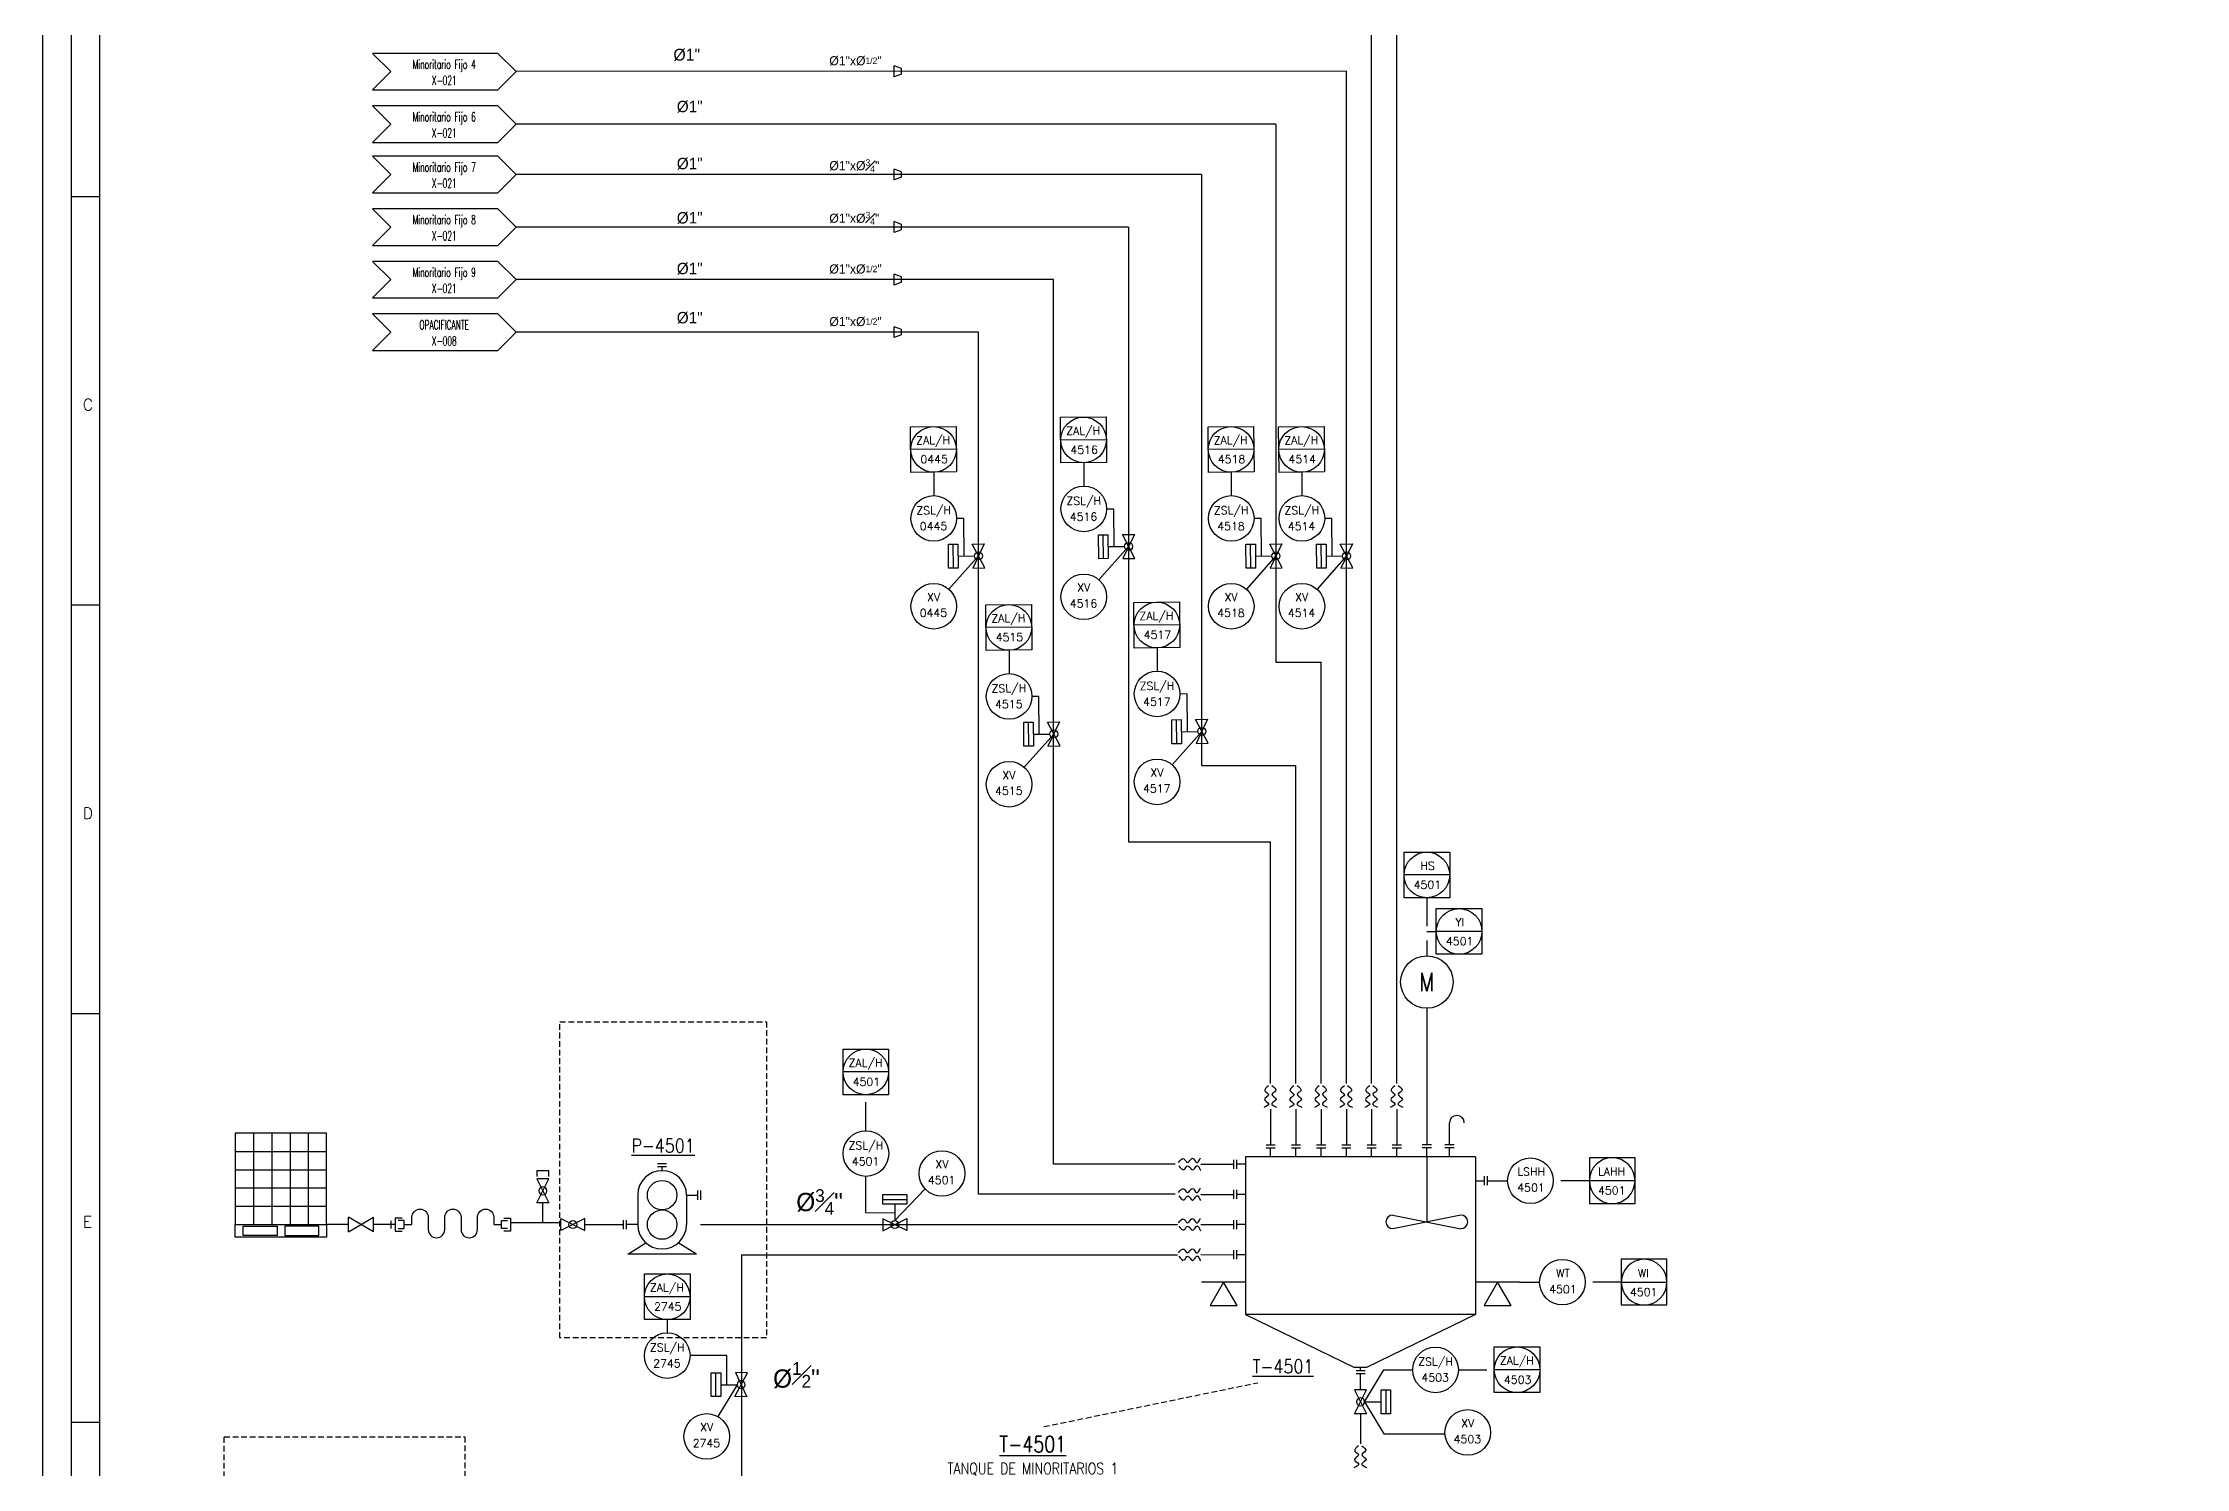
# Model space of a CAD drawing. Header units: millimetres. Extents: x 26 to 446, y 12 to 308.
# Drawn here: x 26.3 to 214.3, y 120.3 to 245.2 of the extents above; entities that cross this region are included whole.
import ezdxf
from ezdxf.enums import TextEntityAlignment as Align

# ---------------------------------------------------------------- set-up
doc = ezdxf.new("R2010")
doc.units = ezdxf.units.MM
doc.linetypes.add('TRAZOS', pattern=[0.75, 0.5, -0.25])
for name, color, linetype in [('CAJETIN', 1, 'Continuous'), ('EQUIPOS', 5, 'Continuous'), ('EQUIPOS 02', 1, 'Continuous'), ('FORMATO', 7, 'Continuous'), ('INSTRUMENTOS', 1, 'Continuous'), ('TEX', 7, 'Continuous'), ('TEX EQUIPOS', 6, 'Continuous'), ('TUBERIA', 5, 'Continuous'), ('VALVULAS Y ACCESORIOS', 1, 'Continuous')]:
    doc.layers.add(name, color=color, linetype=linetype)
doc.layers.add('TUBERÍA2', color=1, linetype='TRAZOS', true_color=0xff0000)
doc.styles.add('PY', font='ROMANS.shx')
doc.styles.add('PY1', font='ROMANS.shx', dxfattribs={"width": 0.8})
doc.linetypes.add('SEÑAL_MECANICA2', pattern='A,4.411183,["o",PY,S=4.130212,R=360,X=0,Y=-1.374288],0.588817,-0.374158,["o",PY,S=2,R=360,X=0,Y=-0.688262],-2.183682', length=7.55784)

# ---------------------------------------------------------------- blocks, each defined once
blk = doc.blocks.new('MARCO-A1')
at = {"layer": 'FORMATO', "color": 5}
for p, q in [((5, 440.5), (10, 440.5)), ((5, 368.75), (10, 368.75)), ((5, 297), (10, 297)), ((5, 225.25), (10, 225.25))]:
    blk.add_line(p, q, dxfattribs=at)
at = {"layer": 'FORMATO', "color": 1}
blk.add_lwpolyline([(0, 594), (841, 594), (841, 0), (0, 0)], close=True, dxfattribs=at)
at = {"layer": 'FORMATO', "color": 5}
blk.add_lwpolyline([(5, 589), (836, 589), (836, 5), (5, 5)], close=True, dxfattribs=at)
at = {"layer": 'FORMATO', "color": 8, "linetype": 'Continuous'}
blk.add_lwpolyline([(10, 584), (831, 584), (831, 10), (10, 10)], close=True, dxfattribs=at)
at = {"layer": 'FORMATO', "color": 1, "style": 'PY'}
for s, p in [('C', (7, 402.92)), ('D', (7, 331.17)), ('E', (7, 259.42))]:
    blk.add_text(s, height=2, dxfattribs=at).set_placement(p)
blk = doc.blocks.new('SEÑAL CIR')
at = {"color": 1}
blk.add_circle((0, 5.7), 5.7, dxfattribs=at)
at = {"layer": 'INSTRUMENTOS', "linetype": 'Continuous', "style": 'PY', "flags": 4}
for p in [(0.18, 6.94), (0.13, 2.95)]:
    blk.add_attdef('---', text='', height=2, dxfattribs=at).set_placement(p, align=Align.CENTER)
blk = doc.blocks.new('SEÑAL CIRCU MARCO')
at = {"color": 1, "linetype": 'Continuous', "ltscale": 0.5}
blk.add_line((5.7, 5.7), (-5.7, 5.7), dxfattribs=at)
at = {"color": 1, "flags": 128}
blk.add_lwpolyline([(5.7, 0), (-5.7, 0), (-5.7, 11.4), (5.7, 11.4)], close=True, dxfattribs=at)
at = {"color": 1}
blk.add_circle((0, 5.7), 5.7, dxfattribs=at)
at = {"style": 'PY'}
for tag, p in [('XXX', (0.18, 7.98)), ('YYY', (0.13, 3.24))]:
    blk.add_attdef(tag, text='', height=2, dxfattribs=at).set_placement(p, align=Align.MIDDLE)
blk = doc.blocks.new('VALV GLOB-V')
at = {"layer": 'INSTRUMENTOS', "color": 1, "flags": 128}
blk.add_lwpolyline([(5.7, -1.43), (5.7, 1.43), (0, -1.43), (0, 1.43)], close=True, dxfattribs=at)
at = {"layer": 'INSTRUMENTOS', "color": 1}
blk.add_circle((2.85, 0), 0.95, dxfattribs=at)
at = {"layer": 'INSTRUMENTOS', "color": 7, "linetype": 'SEÑAL_MECANICA2', "style": 'PY'}
blk.add_attdef('REF.', text='', height=2, dxfattribs=at).set_placement((3, -3.37), align=Align.MIDDLE)
blk = doc.blocks.new('BANDERA DE FLUJO')
at = {"layer": 'TEX', "color": 1, "ltscale": 0.1, "flags": 128}
blk.add_lwpolyline([(-4, 4), (-31.46, 4), (-27.46, 0), (-31.46, -4), (-4, -4), (0, 0)], close=True, dxfattribs=at)
at = {"layer": 'TEX', "style": 'PY1', "width": 0.8}
for tag, p in [('ETIQUETA-LINEA-1', (-15.73, 0.61)), ('ETIQUETA-LINEA-2', (-15.73, -2.91))]:
    blk.add_attdef(tag, text='', height=2, dxfattribs=at).set_placement(p, align=Align.CENTER)
blk = doc.blocks.new('BOMBA TORNILLO HELICOIDAL')
at = {"layer": 'EQUIPOS', "linetype": 'Continuous'}
for p, q in [((8.47, 11.81), (8.47, 12.67)), ((13.82, 6.46), (16.27, 6.46)), ((3.12, 0), (0.67, 0))]:
    blk.add_line(p, q, dxfattribs=at)
at = {"layer": 'EQUIPOS'}
for p, q in [((3.12, 6.46), (3.12, 0)), ((13.82, 6.46), (13.82, 0)), ((0.94, -6.45), (4.91, -3.99)), ((15.99, -6.45), (12.03, -3.99)), ((15.99, -6.45), (0.94, -6.45))]:
    blk.add_line(p, q, dxfattribs=at)
for centre, start, end in [((8.47, 6.46), 0, 180), ((8.47, 0), 180, 0)]:
    blk.add_arc(centre, 5.35, start, end, dxfattribs=at)
at = {"layer": 'EQUIPOS 02', "color": 5}
for centre in [(8.47, 6.46), (8.47, 0)]:
    blk.add_circle(centre, 3.23, dxfattribs=at)
at = {"layer": 'TUBERIA', "linetype": 'Continuous'}
blk.add_line((2.65, 0), (0.67, 0), dxfattribs=at)
at = {"layer": 'VALVULAS Y ACCESORIOS', "ltscale": 0.1}
for p, q in [((9.47, 13.34), (7.47, 13.34)), ((9.47, 12.67), (7.47, 12.67)), ((16.27, 5.46), (16.27, 7.46)), ((16.94, 5.46), (16.94, 7.46)), ((0, -1), (0, 1)), ((0, -1), (0, 1)), ((0.67, -1), (0.67, 1)), ((0.67, -1), (0.67, 1))]:
    blk.add_line(p, q, dxfattribs=at)
at = {"layer": 'TEX EQUIPOS', "linetype": 'Continuous', "style": 'PY1', "width": 0.8}
blk.add_attdef('REF_EQUIPO', text='', height=3, dxfattribs=at).set_placement((8.47, -9.73), align=Align.MIDDLE_CENTER)

msp = doc.modelspace()

# ---------------------------------------------------------------- linework, layer by layer
at = {"color": 5}
for p, q in [((140.63, 242.77), (67.84, 242.73)), ((140.63, 154), (140.63, 242.77)), ((134.44, 238.12), (134.44, 190.93)), ((127.94, 233.7), (127.94, 181.89)), ((121.52, 229.09), (121.52, 175.19)), ((114.96, 224.49), (67.84, 224.49)), ((114.96, 146.92), (114.96, 224.49)), ((108.38, 219.88), (67.84, 219.88)), ((108.38, 144.28), (108.38, 219.88)), ((134.44, 190.93), (138.42, 190.93)), ((138.42, 154), (138.42, 190.93)), ((127.94, 181.89), (136.21, 181.89)), ((136.21, 154), (136.21, 181.89)), ((121.52, 175.19), (133.99, 175.19)), ((125.63, 146.92), (114.96, 146.92)), ((127.88, 146.92), (130.74, 146.91)), ((125.63, 144.28), (108.38, 144.28)), ((127.88, 144.27), (130.74, 144.27)), ((73.88, 141.62), (77.25, 141.62)), ((84.02, 141.62), (125.84, 141.63)), ((127.88, 141.63), (130.74, 141.62)), ((87.59, 138.98), (87.59, 115.52)), ((87.59, 138.98), (125.84, 138.98)), ((127.88, 138.99), (130.74, 138.98))]:
    msp.add_line(p, q, dxfattribs=at)
at = {"color": 1}
for p, q in [((101.63, 242.99), (100.99, 243.22)), ((100.99, 242.27), (100.99, 243.22)), ((101.63, 242.51), (100.99, 242.27)), ((101.63, 242.51), (101.63, 242.99)), ((101.63, 233.94), (101, 234.18)), ((101, 233.23), (101, 234.18)), ((101.63, 233.47), (101, 233.23)), ((101.63, 233.47), (101.63, 233.94)), ((101.63, 229.33), (101, 229.57)), ((101, 228.62), (101, 229.57)), ((101.63, 228.86), (101.63, 229.33)), ((101.63, 228.86), (101, 228.62)), ((101.63, 224.72), (101, 224.96)), ((101, 224.01), (101, 224.96)), ((101.63, 224.25), (101, 224.01)), ((101.63, 224.25), (101.63, 224.72)), ((101.63, 220.12), (101, 220.35)), ((101, 219.4), (101, 220.35)), ((101.63, 219.64), (101.63, 220.12)), ((101.63, 219.64), (101, 219.4)), ((107.08, 203.55), (106.46, 203.53)), ((107.11, 200.25), (107.08, 203.55)), ((120.24, 204.37), (119.61, 204.36)), ((120.26, 201.07), (120.24, 204.37)), ((133.17, 203.55), (132.54, 203.53)), ((133.19, 200.25), (133.17, 203.55)), ((139.36, 203.55), (138.73, 203.53)), ((139.38, 200.25), (139.36, 203.55)), ((106.18, 199.19), (106.16, 201.29)), ((106.18, 199.19), (106.16, 201.29)), ((121.53, 201.08), (118.94, 198.16)), ((119.33, 200.01), (119.32, 202.12)), ((119.33, 200.01), (119.32, 202.12)), ((119.74, 201.07), (121.18, 201.08)), ((132.26, 199.19), (132.24, 201.29)), ((132.26, 199.19), (132.24, 201.29)), ((138.45, 199.19), (138.43, 201.29)), ((138.45, 199.19), (138.43, 201.29)), ((108.38, 200.25), (105.78, 197.34)), ((106.59, 200.24), (108.03, 200.26)), ((134.46, 200.25), (131.87, 197.34)), ((132.67, 200.24), (134.11, 200.26)), ((140.65, 200.25), (138.06, 197.34)), ((138.86, 200.24), (140.3, 200.26)), ((113.68, 187.93), (113.06, 187.92)), ((113.71, 184.63), (113.68, 187.93)), ((126.66, 188.15), (126.04, 188.13)), ((126.69, 184.85), (126.66, 188.15)), ((114.98, 184.64), (112.39, 181.72)), ((112.78, 183.57), (112.76, 185.68)), ((112.78, 183.57), (112.76, 185.68)), ((113.19, 184.63), (114.63, 184.64)), ((127.96, 184.86), (125.36, 181.94)), ((125.76, 183.79), (125.74, 185.89)), ((125.76, 183.79), (125.74, 185.89)), ((126.17, 184.84), (127.61, 184.86)), ((149.68, 148.62), (149.68, 150.54)), ((147.69, 147.56), (147.69, 141.86)), ((98.49, 142.64), (98.51, 145.85)), ((103.68, 144.73), (101.03, 141.97)), ((153.02, 145.47), (154.77, 145.47)), ((70.19, 141.78), (70.19, 143.52)), ((99.98, 143.83), (102.09, 143.83)), ((99.98, 143.83), (102.09, 143.83)), ((101.03, 143.41), (101.03, 141.97)), ((53.13, 141.63), (51.22, 141.63)), ((55.34, 140.99), (53.13, 142.26)), ((53.13, 140.99), (55.34, 142.26)), ((53.13, 140.99), (53.13, 142.26)), ((55.34, 140.99), (55.34, 142.26)), ((57.24, 141.62), (55.34, 141.62)), ((56.88, 141.28), (56.88, 141.95)), ((101.03, 142.63), (98.49, 142.64)), ((131.8, 136.57), (127.94, 136.57)), ((155.82, 136.57), (151.96, 136.57)), ((155.82, 136.57), (157.57, 136.57)), ((86.3, 130.13), (83.09, 130.13)), ((86.3, 127.59), (86.3, 130.13)), ((85.36, 126.53), (85.36, 128.63)), ((85.36, 126.53), (85.36, 128.63)), ((142.23, 126.08), (143.93, 128.88)), ((143.93, 128.88), (146.45, 128.88)), ((87.22, 127.58), (85.52, 124.78)), ((85.78, 127.58), (87.22, 127.58)), ((142.23, 126.08), (143.67, 126.08)), ((142.23, 126.08), (143.67, 126.08)), ((142.23, 126.08), (143.93, 123.28)), ((144.09, 127.13), (144.09, 125.03)), ((144.09, 127.13), (144.09, 125.03)), ((143.93, 123.28), (149.27, 123.28))]:
    msp.add_line(p, q, dxfattribs=at)
for p, q in [((44.82, 149.63), (44.82, 141.63)), ((46.42, 149.63), (46.42, 141.63)), ((48.02, 149.63), (48.02, 141.63)), ((49.62, 149.63), (49.62, 141.63)), ((43.22, 148.03), (51.22, 148.03)), ((43.22, 146.43), (51.22, 146.43)), ((43.22, 144.83), (51.22, 144.83)), ((43.22, 143.23), (51.22, 143.23))]:
    msp.add_line(p, q)
at = {"color": 5}
for points in [[(134.44, 238.12), (67.84, 238.12)], [(127.94, 233.7), (67.84, 233.7)], [(121.52, 229.09), (67.84, 229.09)], [(133.99, 154), (133.99, 175.19)]]:
    msp.add_lwpolyline(points, dxfattribs=at)
at = {"color": 1}
for points in [[(106.6, 199.19), (105.76, 199.18), (105.74, 201.29), (106.58, 201.29)], [(106.6, 199.19), (105.76, 199.18), (105.74, 201.29), (106.58, 201.29)], [(119.75, 200.02), (118.92, 200.01), (118.9, 202.11), (119.73, 202.12)], [(119.75, 200.02), (118.92, 200.01), (118.9, 202.11), (119.73, 202.12)], [(132.68, 199.19), (131.85, 199.18), (131.83, 201.29), (132.66, 201.29)], [(132.68, 199.19), (131.85, 199.18), (131.83, 201.29), (132.66, 201.29)], [(138.87, 199.19), (138.04, 199.18), (138.02, 201.29), (138.85, 201.29)], [(138.87, 199.19), (138.04, 199.18), (138.02, 201.29), (138.85, 201.29)], [(113.2, 183.58), (112.36, 183.57), (112.34, 185.67), (113.18, 185.68)], [(113.2, 183.58), (112.36, 183.57), (112.34, 185.67), (113.18, 185.68)], [(126.18, 183.79), (125.34, 183.78), (125.32, 185.89), (126.16, 185.9)], [(126.18, 183.79), (125.34, 183.78), (125.32, 185.89), (126.16, 185.9)], [(99.98, 143.41), (99.98, 144.25), (102.09, 144.25), (102.09, 143.41)], [(99.98, 143.41), (99.98, 144.25), (102.09, 144.25), (102.09, 143.41)], [(131.06, 134.51), (129.87, 136.57), (128.69, 134.51)], [(155.08, 134.51), (153.89, 136.57), (152.71, 134.51)], [(85.78, 126.53), (84.94, 126.53), (84.94, 128.63), (85.78, 128.63)], [(85.78, 126.53), (84.94, 126.53), (84.94, 128.63), (85.78, 128.63)], [(143.67, 127.13), (144.51, 127.13), (144.51, 125.03), (143.67, 125.03)], [(143.67, 127.13), (144.51, 127.13), (144.51, 125.03), (143.67, 125.03)]]:
    msp.add_lwpolyline(points, close=True, dxfattribs=at)
for points in [[(43.22, 141.63), (51.22, 141.63), (51.22, 149.63), (43.22, 149.63)], [(43.22, 141.63), (51.22, 141.63), (51.22, 140.51), (43.22, 140.51)], [(43.9, 141.49), (46.89, 141.49), (46.89, 140.65), (43.9, 140.65)], [(50.54, 141.49), (47.55, 141.49), (47.55, 140.65), (50.54, 140.65)]]:
    msp.add_lwpolyline(points, close=True)
at = {"color": 1, "flags": 128}
for points in [[(69.69, 145.84), (69.69, 146.37), (70.69, 146.37), (70.69, 145.84)], [(57.84, 142.18), (57.24, 142.18), (57.24, 141.04), (57.84, 141.04)], [(66.75, 142.18), (67.35, 142.18), (67.35, 141.04), (66.75, 141.04)]]:
    msp.add_lwpolyline(points, dxfattribs=at)
at = {"color": 1}
msp.add_arc((150.32, 150.54), 0.648, 0, 180, dxfattribs=at)
at = {"color": 4}
for points in [[(133.82, 153.8), (133.49, 153.34), (133.82, 153.01), (133.45, 152.6), (133.82, 152.22), (133.4, 151.89)], [(134.1, 153.82), (134.43, 153.36), (134.1, 153.03), (134.47, 152.62), (134.1, 152.24), (134.51, 151.91)], [(136.03, 153.8), (135.7, 153.34), (136.03, 153.01), (135.66, 152.6), (136.03, 152.22), (135.62, 151.89)], [(136.31, 153.82), (136.64, 153.36), (136.31, 153.03), (136.69, 152.62), (136.31, 152.24), (136.73, 151.91)], [(138.25, 153.8), (137.92, 153.34), (138.25, 153.01), (137.87, 152.6), (138.25, 152.22), (137.83, 151.89)], [(138.53, 153.82), (138.86, 153.36), (138.53, 153.03), (138.9, 152.62), (138.53, 152.24), (138.94, 151.91)], [(140.46, 153.8), (140.13, 153.34), (140.46, 153.01), (140.09, 152.6), (140.46, 152.22), (140.05, 151.89)], [(140.74, 153.82), (141.07, 153.36), (140.74, 153.03), (141.11, 152.62), (140.74, 152.24), (141.16, 151.91)], [(142.68, 153.8), (142.34, 153.34), (142.68, 153.01), (142.3, 152.6), (142.68, 152.22), (142.26, 151.89)], [(142.95, 153.82), (143.29, 153.36), (142.95, 153.03), (143.33, 152.62), (142.95, 152.24), (143.37, 151.91)], [(144.89, 153.8), (144.56, 153.34), (144.89, 153.01), (144.52, 152.6), (144.89, 152.22), (144.47, 151.89)], [(145.17, 153.82), (145.5, 153.36), (145.17, 153.03), (145.54, 152.62), (145.17, 152.24), (145.58, 151.91)], [(125.92, 147.06), (126.38, 147.39), (126.71, 147.06), (127.12, 147.43), (127.5, 147.06), (127.83, 147.47)], [(125.94, 146.78), (126.4, 146.45), (126.73, 146.78), (127.14, 146.41), (127.52, 146.78), (127.85, 146.37)], [(125.92, 144.42), (126.38, 144.75), (126.71, 144.42), (127.12, 144.79), (127.5, 144.42), (127.83, 144.83)], [(125.94, 144.14), (126.4, 143.8), (126.73, 144.14), (127.14, 143.76), (127.52, 144.14), (127.85, 143.72)], [(125.92, 141.77), (126.38, 142.1), (126.71, 141.77), (127.12, 142.15), (127.5, 141.77), (127.83, 142.19)], [(125.94, 141.49), (126.4, 141.16), (126.73, 141.49), (127.14, 141.12), (127.52, 141.49), (127.85, 141.08)], [(125.92, 139.13), (126.38, 139.46), (126.71, 139.13), (127.12, 139.5), (127.5, 139.13), (127.83, 139.54)], [(125.94, 138.85), (126.4, 138.52), (126.73, 138.85), (127.14, 138.48), (127.52, 138.85), (127.85, 138.43)], [(141.71, 122.21), (141.38, 121.76), (141.71, 121.42), (141.34, 121.01), (141.71, 120.64), (141.29, 120.3)], [(141.99, 122.23), (142.32, 121.77), (141.99, 121.44), (142.36, 121.03), (141.99, 120.65), (142.4, 120.32)]]:
    msp.add_spline(points, degree=3, dxfattribs=at)
at = {"layer": 'CAJETIN', "color": 1, "linetype": 'TRAZOS', "ltscale": 5}
for p, q in [((104.46, 207.6), (104.46, 205.55)), ((117.61, 208.43), (117.61, 206.38)), ((130.54, 207.6), (130.54, 205.55)), ((136.73, 207.6), (136.73, 205.55)), ((111.06, 191.99), (111.06, 189.94)), ((124.04, 192.2), (124.04, 190.15)), ((98.51, 149.85), (98.51, 153.01)), ((161.94, 145.47), (158.77, 145.47)), ((164.74, 136.57), (161.57, 136.57)), ((81.09, 133.29), (81.09, 132.13)), ((150.45, 128.89), (153.6, 128.89))]:
    msp.add_line(p, q, dxfattribs=at)
at = {"layer": 'EQUIPOS', "color": 1}
for p, q in [((151.96, 147.56), (131.8, 147.56)), ((131.8, 147.56), (131.8, 133.73)), ((151.96, 147.56), (151.96, 133.73)), ((151.96, 133.73), (131.8, 133.73)), ((131.8, 133.73), (141.35, 129.08)), ((151.96, 133.73), (142.41, 129.08)), ((142.41, 129.08), (141.35, 129.08))]:
    msp.add_line(p, q, dxfattribs=at)
at = {"layer": 'INSTRUMENTOS', "color": 1, "ltscale": 0.1, "flags": 128}
for points in [[(57.51, 141.28), (58.03, 141.28), (58.03, 141.97), (57.51, 141.97)], [(67.08, 141.28), (66.56, 141.28), (66.56, 141.97), (67.08, 141.97)]]:
    msp.add_lwpolyline(points, dxfattribs=at)
at = {"layer": 'TUBERIA', "color": 5, "linetype": 'Continuous'}
for p, q in [((142.85, 154), (142.85, 252.13)), ((145.06, 154), (145.06, 252.13)), ((133.99, 151.75), (133.99, 148.62)), ((136.21, 151.75), (136.21, 148.62)), ((138.42, 151.75), (138.42, 148.62)), ((140.63, 151.75), (140.63, 148.62)), ((142.85, 151.75), (142.85, 148.62)), ((145.06, 151.75), (145.06, 148.62)), ((69.69, 141.78), (67.35, 141.78)), ((71.77, 141.78), (69.69, 141.78)), ((141.88, 128.82), (141.88, 129.08)), ((141.88, 127.13), (141.88, 128.55)), ((141.88, 125.03), (141.88, 122.38))]:
    msp.add_line(p, q, dxfattribs=at)
at = {"layer": 'TUBERIA', "color": 1, "linetype": 'TRAZOS', "ltscale": 5}
for p, q in [((147.69, 170.28), (147.69, 165.19)), ((147.69, 167.33), (148.52, 167.33))]:
    msp.add_line(p, q, dxfattribs=at)
at = {"layer": 'TUBERIA', "color": 1, "linetype": 'Continuous', "ltscale": 5}
for p, q in [((147.69, 160.58), (147.69, 148.62)), ((150.68, 142.46), (144.7, 141.26)), ((144.7, 142.46), (150.68, 141.26))]:
    msp.add_line(p, q, dxfattribs=at)
at = {"layer": 'TUBERIA', "linetype": 'Continuous'}
for p, q in [((131.8, 146.91), (131.01, 146.91)), ((133.99, 147.56), (133.99, 148.35)), ((136.21, 147.56), (136.21, 148.35)), ((138.42, 147.56), (138.42, 148.35)), ((140.63, 147.56), (140.63, 148.35)), ((142.85, 147.56), (142.85, 148.35)), ((145.06, 147.56), (145.06, 148.35)), ((147.69, 147.56), (147.69, 148.35)), ((149.68, 147.56), (149.68, 148.35)), ((151.96, 145.47), (152.75, 145.47)), ((131.8, 144.27), (131.01, 144.27)), ((131.8, 141.62), (131.01, 141.62)), ((131.8, 138.98), (131.01, 138.98))]:
    msp.add_line(p, q, dxfattribs=at)
at = {"layer": 'TUBERIA', "color": 5, "linetype": 'Continuous', "flags": 128}
msp.add_lwpolyline([(58.03, 141.62), (58.71, 141.62), (58.71, 142.26, -1), (60.14, 142.26), (60.14, 141.18, 1), (61.58, 141.18), (61.58, 142.26, -1), (63.01, 142.26), (63.01, 141.18, 1), (64.45, 141.18), (64.45, 142.26, -1), (65.88, 142.26), (65.88, 141.62), (66.56, 141.62)], format="xyb", dxfattribs=at)
at = {"layer": 'TUBERIA', "color": 1, "linetype": 'Continuous', "ltscale": 5}
msp.add_circle((147.69, 162.89), 2.3, dxfattribs=at)
for centre, start, end in [((144.7, 141.86), 90, 270), ((150.68, 141.86), 270, 90)]:
    msp.add_arc(centre, 0.597, start, end, dxfattribs=at)
at = {"layer": 'TUBERÍA2', "color": 0}
msp.add_line((114.11, 123.9), (132.86, 127.75), dxfattribs=at)
at = {"layer": 'TUBERÍA2', "color": 2}
for points in [[(71.68, 159.41), (89.8, 159.41), (89.8, 131.7), (71.68, 131.7)], [(42.24, 123.01), (63.35, 123.01), (63.35, 108.97), (42.24, 108.97)]]:
    msp.add_lwpolyline(points, close=True, dxfattribs=at)
at = {"layer": 'VALVULAS Y ACCESORIOS', "ltscale": 0.1}
for p, q in [((133.59, 148.62), (134.39, 148.62)), ((135.81, 148.62), (136.61, 148.62)), ((138.02, 148.62), (138.82, 148.62)), ((140.23, 148.62), (141.03, 148.62)), ((142.45, 148.62), (143.25, 148.62)), ((144.66, 148.62), (145.46, 148.62)), ((148.09, 148.62), (147.29, 148.62)), ((150.08, 148.62), (149.28, 148.62)), ((130.74, 147.31), (130.74, 146.51)), ((131.01, 147.31), (131.01, 146.51)), ((133.59, 148.35), (134.39, 148.35)), ((135.81, 148.35), (136.61, 148.35)), ((138.02, 148.35), (138.82, 148.35)), ((140.23, 148.35), (141.03, 148.35)), ((142.45, 148.35), (143.25, 148.35)), ((144.66, 148.35), (145.46, 148.35)), ((148.09, 148.35), (147.29, 148.35)), ((150.08, 148.35), (149.28, 148.35)), ((152.75, 145.07), (152.75, 145.87)), ((153.02, 145.07), (153.02, 145.87)), ((130.74, 144.67), (130.74, 143.87)), ((131.01, 144.67), (131.01, 143.87)), ((130.74, 142.02), (130.74, 141.22)), ((131.01, 142.02), (131.01, 141.22)), ((130.74, 139.38), (130.74, 138.58)), ((131.01, 139.38), (131.01, 138.58)), ((141.48, 128.82), (142.28, 128.82)), ((141.48, 128.55), (142.28, 128.55))]:
    msp.add_line(p, q, dxfattribs=at)

# ---------------------------------------------------------------- block references
for name, p, xscale, yscale, zscale in [('MARCO-A1', (26.35, 11.8), 0.499409123998651, 0.499409123998651, 0.499409123998651), ('BOMBA TORNILLO HELICOIDAL', (77.25, 141.62), 0.4, 0.4, 0.4)]:
    msp.add_blockref(name, p, dxfattribs=dict(xscale=xscale, yscale=yscale, zscale=zscale))
ref = msp.add_blockref('BANDERA DE FLUJO', (67.84, 242.73), dxfattribs=dict(xscale=0.4, yscale=0.4, zscale=0.4))
ref.add_attrib('ETIQUETA-LINEA-1', 'Minoritario Fijo 4', dxfattribs={"layer": 'TEX', "height": 0.8, "style": 'PY1', "width": 0.6}).set_placement((61.54, 242.97), align=Align.CENTER)
ref.add_attrib('ETIQUETA-LINEA-2', 'X-021', dxfattribs={"layer": 'TEX', "height": 0.8, "style": 'PY1', "width": 0.6}).set_placement((61.54, 241.56), align=Align.CENTER)
ref = msp.add_blockref('BANDERA DE FLUJO', (67.84, 238.12), dxfattribs=dict(xscale=0.4, yscale=0.4, zscale=0.4))
ref.add_attrib('ETIQUETA-LINEA-1', 'Minoritario Fijo 6', dxfattribs={"layer": 'TEX', "height": 0.8, "style": 'PY1', "width": 0.6}).set_placement((61.54, 238.36), align=Align.CENTER)
ref.add_attrib('ETIQUETA-LINEA-2', 'X-021', dxfattribs={"layer": 'TEX', "height": 0.8, "style": 'PY1', "width": 0.6}).set_placement((61.54, 236.95), align=Align.CENTER)
ref = msp.add_blockref('BANDERA DE FLUJO', (67.84, 233.7), dxfattribs=dict(xscale=0.4, yscale=0.4, zscale=0.4))
ref.add_attrib('ETIQUETA-LINEA-1', 'Minoritario Fijo 7', dxfattribs={"layer": 'TEX', "height": 0.8, "style": 'PY1', "width": 0.6}).set_placement((61.54, 233.95), align=Align.CENTER)
ref.add_attrib('ETIQUETA-LINEA-2', 'X-021', dxfattribs={"layer": 'TEX', "height": 0.8, "style": 'PY1', "width": 0.6}).set_placement((61.54, 232.54), align=Align.CENTER)
ref = msp.add_blockref('BANDERA DE FLUJO', (67.84, 229.09), dxfattribs=dict(xscale=0.4, yscale=0.4, zscale=0.4))
ref.add_attrib('ETIQUETA-LINEA-1', 'Minoritario Fijo 8', dxfattribs={"layer": 'TEX', "height": 0.8, "style": 'PY1', "width": 0.6}).set_placement((61.54, 229.34), align=Align.CENTER)
ref.add_attrib('ETIQUETA-LINEA-2', 'X-021', dxfattribs={"layer": 'TEX', "height": 0.8, "style": 'PY1', "width": 0.6}).set_placement((61.54, 227.93), align=Align.CENTER)
ref = msp.add_blockref('BANDERA DE FLUJO', (67.84, 224.49), dxfattribs=dict(xscale=0.4, yscale=0.4, zscale=0.4))
ref.add_attrib('ETIQUETA-LINEA-1', 'Minoritario Fijo 9', dxfattribs={"layer": 'TEX', "height": 0.8, "style": 'PY1', "width": 0.6}).set_placement((61.54, 224.73), align=Align.CENTER)
ref.add_attrib('ETIQUETA-LINEA-2', 'X-021', dxfattribs={"layer": 'TEX', "height": 0.8, "style": 'PY1', "width": 0.6}).set_placement((61.54, 223.32), align=Align.CENTER)
ref = msp.add_blockref('BANDERA DE FLUJO', (67.84, 219.88), dxfattribs=dict(xscale=0.4, yscale=0.4, zscale=0.4))
ref.add_attrib('ETIQUETA-LINEA-1', 'OPACIFICANTE', dxfattribs={"layer": 'TEX', "height": 0.8, "style": 'PY1', "width": 0.6}).set_placement((61.54, 220.12), align=Align.CENTER)
ref.add_attrib('ETIQUETA-LINEA-2', 'X-008', dxfattribs={"layer": 'TEX', "height": 0.8, "style": 'PY1', "width": 0.6}).set_placement((61.54, 218.71), align=Align.CENTER)
at = {"color": 1}
ref = msp.add_blockref('SEÑAL CIRCU MARCO', (117.61, 208.43), dxfattribs=dict(at, xscale=0.3508400000000143, yscale=0.3508400000000143, zscale=0.3508400000000143, rotation=0.5265728397320966))
ref.add_attrib('XXX', 'ZAL/H', dxfattribs={"color": 7, "height": 0.702, "rotation": 0.5266, "style": 'PY'}).set_placement((117.56, 211.18), align=Align.MIDDLE)
ref.add_attrib('YYY', '4516', dxfattribs={"color": 7, "height": 0.702, "rotation": 0.5266, "style": 'PY'}).set_placement((117.64, 209.56), align=Align.MIDDLE)
ref = msp.add_blockref('SEÑAL CIRCU MARCO', (104.46, 207.6), dxfattribs=dict(at, xscale=0.3508400000000143, yscale=0.3508400000000143, zscale=0.3508400000000143, rotation=0.5265728397320966))
ref.add_attrib('XXX', 'ZAL/H', dxfattribs={"color": 7, "height": 0.702, "rotation": 0.5266, "style": 'PY'}).set_placement((104.4, 210.35), align=Align.MIDDLE)
ref.add_attrib('YYY', '0445', dxfattribs={"color": 7, "height": 0.702, "rotation": 0.5266, "style": 'PY'}).set_placement((104.49, 208.74), align=Align.MIDDLE)
ref = msp.add_blockref('SEÑAL CIRCU MARCO', (130.54, 207.6), dxfattribs=dict(at, xscale=0.3508400000000143, yscale=0.3508400000000143, zscale=0.3508400000000143, rotation=0.5265728397320966))
ref.add_attrib('XXX', 'ZAL/H', dxfattribs={"color": 7, "height": 0.702, "rotation": 0.5266, "style": 'PY'}).set_placement((130.49, 210.35), align=Align.MIDDLE)
ref.add_attrib('YYY', '4518', dxfattribs={"color": 7, "height": 0.702, "rotation": 0.5266, "style": 'PY'}).set_placement((130.57, 208.74), align=Align.MIDDLE)
ref = msp.add_blockref('SEÑAL CIRCU MARCO', (136.73, 207.6), dxfattribs=dict(at, xscale=0.3508400000000142, yscale=0.3508400000000142, zscale=0.3508400000000142, rotation=0.5265728397320968))
ref.add_attrib('XXX', 'ZAL/H', dxfattribs={"color": 7, "height": 0.702, "rotation": 0.5266, "style": 'PY'}).set_placement((136.68, 210.35), align=Align.MIDDLE)
ref.add_attrib('YYY', '4514', dxfattribs={"color": 7, "height": 0.702, "rotation": 0.5266, "style": 'PY'}).set_placement((136.76, 208.74), align=Align.MIDDLE)
at = {"color": 1, "linetype": 'Continuous'}
ref = msp.add_blockref('SEÑAL CIR', (104.47, 201.55), dxfattribs=dict(at, xscale=0.3508400000000143, yscale=0.3508400000000143, zscale=0.3508400000000143, rotation=0.5265728397320966))
ref.add_attrib('---', 'ZSL/H', dxfattribs={"layer": 'INSTRUMENTOS', "color": 7, "linetype": 'Continuous', "height": 0.702, "rotation": 0.5266, "style": 'PY'}).set_placement((104.45, 203.91), align=Align.CENTER)
ref.add_attrib('---', '0445', dxfattribs={"layer": 'INSTRUMENTOS', "color": 7, "linetype": 'Continuous', "height": 0.702, "rotation": 0.5266, "style": 'PY'}).set_placement((104.44, 202.51), align=Align.CENTER)
ref = msp.add_blockref('SEÑAL CIR', (117.63, 202.38), dxfattribs=dict(at, xscale=0.3508400000000143, yscale=0.3508400000000143, zscale=0.3508400000000143, rotation=0.5265728397320966))
ref.add_attrib('---', 'ZSL/H', dxfattribs={"layer": 'INSTRUMENTOS', "color": 7, "linetype": 'Continuous', "height": 0.702, "rotation": 0.5266, "style": 'PY'}).set_placement((117.61, 204.74), align=Align.CENTER)
ref.add_attrib('---', '4516', dxfattribs={"layer": 'INSTRUMENTOS', "color": 7, "linetype": 'Continuous', "height": 0.702, "rotation": 0.5266, "style": 'PY'}).set_placement((117.59, 203.34), align=Align.CENTER)
ref = msp.add_blockref('SEÑAL CIR', (130.56, 201.55), dxfattribs=dict(at, xscale=0.3508400000000143, yscale=0.3508400000000143, zscale=0.3508400000000143, rotation=0.5265728397320966))
ref.add_attrib('---', 'ZSL/H', dxfattribs={"layer": 'INSTRUMENTOS', "color": 7, "linetype": 'Continuous', "height": 0.702, "rotation": 0.5266, "style": 'PY'}).set_placement((130.54, 203.91), align=Align.CENTER)
ref.add_attrib('---', '4518', dxfattribs={"layer": 'INSTRUMENTOS', "color": 7, "linetype": 'Continuous', "height": 0.702, "rotation": 0.5266, "style": 'PY'}).set_placement((130.52, 202.51), align=Align.CENTER)
ref = msp.add_blockref('SEÑAL CIR', (136.75, 201.55), dxfattribs=dict(at, xscale=0.3508400000000143, yscale=0.3508400000000143, zscale=0.3508400000000143, rotation=0.5265728397320966))
ref.add_attrib('---', 'ZSL/H', dxfattribs={"layer": 'INSTRUMENTOS', "color": 7, "linetype": 'Continuous', "height": 0.702, "rotation": 0.5266, "style": 'PY'}).set_placement((136.73, 203.91), align=Align.CENTER)
ref.add_attrib('---', '4514', dxfattribs={"layer": 'INSTRUMENTOS', "color": 7, "linetype": 'Continuous', "height": 0.702, "rotation": 0.5266, "style": 'PY'}).set_placement((136.71, 202.51), align=Align.CENTER)
at = {"linetype": 'Continuous'}
for p, xscale, yscale, zscale, rotation in [((108.36, 201.31), 0.3693052631579169, 0.3693052631579169, 0.3693052631579169, 271.0531456794604), ((121.52, 202.14), 0.3693052631579169, 0.3693052631579169, 0.3693052631579169, 271.0531456794604), ((134.44, 201.31), 0.3693052631579169, 0.3693052631579169, 0.3693052631579169, 271.0531456794604), ((140.63, 201.31), 0.3693052631579169, 0.3693052631579169, 0.3693052631579169, 271.0531456794604), ((114.96, 185.7), 0.3693052631579169, 0.3693052631579169, 0.3693052631579169, 271.0531456794604), ((127.94, 185.92), 0.3693052631579169, 0.3693052631579169, 0.3693052631579169, 271.0531456794604), ((70.19, 145.63), -0.3693052631579121, 0.3693052631579121, 0.369305263157877, 90), ((102.09, 141.63), 0.369305263157911, 0.369305263157911, 0.369305263157911, 180.5265728397358), ((87.59, 128.64), -0.369305263157917, 0.3693052631579121, 0.369305263157877, 88.94685432053949), ((141.88, 127.13), -0.3693052631579121, 0.3693052631579121, 0.369305263157877, 90)]:
    msp.add_blockref('VALV GLOB-V', p, dxfattribs=dict(at, xscale=xscale, yscale=yscale, zscale=zscale, rotation=rotation))
at = {"color": 1, "linetype": 'Continuous'}
ref = msp.add_blockref('SEÑAL CIR', (104.47, 193.84), dxfattribs=dict(at, xscale=0.3508400000000143, yscale=0.3508400000000143, zscale=0.3508400000000143, rotation=0.5265728397320966))
ref.add_attrib('---', 'XV', dxfattribs={"layer": 'INSTRUMENTOS', "color": 7, "linetype": 'Continuous', "height": 0.702, "rotation": 0.5266, "style": 'PY'}).set_placement((104.45, 196.3), align=Align.CENTER)
ref.add_attrib('---', '0445', dxfattribs={"layer": 'INSTRUMENTOS', "color": 7, "linetype": 'Continuous', "height": 0.702, "rotation": 0.5266, "style": 'PY'}).set_placement((104.43, 194.91), align=Align.CENTER)
ref = msp.add_blockref('SEÑAL CIR', (117.63, 194.67), dxfattribs=dict(at, xscale=0.3508400000000143, yscale=0.3508400000000143, zscale=0.3508400000000143, rotation=0.5265728397320966))
ref.add_attrib('---', 'XV', dxfattribs={"layer": 'INSTRUMENTOS', "color": 7, "linetype": 'Continuous', "height": 0.702, "rotation": 0.5266, "style": 'PY'}).set_placement((117.61, 197.13), align=Align.CENTER)
ref.add_attrib('---', '4516', dxfattribs={"layer": 'INSTRUMENTOS', "color": 7, "linetype": 'Continuous', "height": 0.702, "rotation": 0.5266, "style": 'PY'}).set_placement((117.59, 195.73), align=Align.CENTER)
ref = msp.add_blockref('SEÑAL CIR', (130.56, 193.84), dxfattribs=dict(at, xscale=0.3508400000000143, yscale=0.3508400000000143, zscale=0.3508400000000143, rotation=0.5265728397320966))
ref.add_attrib('---', 'XV', dxfattribs={"layer": 'INSTRUMENTOS', "color": 7, "linetype": 'Continuous', "height": 0.702, "rotation": 0.5266, "style": 'PY'}).set_placement((130.53, 196.3), align=Align.CENTER)
ref.add_attrib('---', '4518', dxfattribs={"layer": 'INSTRUMENTOS', "color": 7, "linetype": 'Continuous', "height": 0.702, "rotation": 0.5266, "style": 'PY'}).set_placement((130.52, 194.91), align=Align.CENTER)
ref = msp.add_blockref('SEÑAL CIR', (136.75, 193.84), dxfattribs=dict(at, xscale=0.3508400000000142, yscale=0.3508400000000142, zscale=0.3508400000000142, rotation=0.5265728397320968))
ref.add_attrib('---', 'XV', dxfattribs={"layer": 'INSTRUMENTOS', "color": 7, "linetype": 'Continuous', "height": 0.702, "rotation": 0.5266, "style": 'PY'}).set_placement((136.72, 196.3), align=Align.CENTER)
ref.add_attrib('---', '4514', dxfattribs={"layer": 'INSTRUMENTOS', "color": 7, "linetype": 'Continuous', "height": 0.702, "rotation": 0.5266, "style": 'PY'}).set_placement((136.71, 194.91), align=Align.CENTER)
at = {"color": 1}
ref = msp.add_blockref('SEÑAL CIRCU MARCO', (111.06, 191.99), dxfattribs=dict(at, xscale=0.3508400000000143, yscale=0.3508400000000143, zscale=0.3508400000000143, rotation=0.5265728397320966))
ref.add_attrib('XXX', 'ZAL/H', dxfattribs={"color": 7, "height": 0.702, "rotation": 0.5266, "style": 'PY'}).set_placement((111, 194.74), align=Align.MIDDLE)
ref.add_attrib('YYY', '4515', dxfattribs={"color": 7, "height": 0.702, "rotation": 0.5266, "style": 'PY'}).set_placement((111.09, 193.13), align=Align.MIDDLE)
ref = msp.add_blockref('SEÑAL CIRCU MARCO', (124.04, 192.2), dxfattribs=dict(at, xscale=0.3508400000000143, yscale=0.3508400000000143, zscale=0.3508400000000143, rotation=0.5265728397320966))
ref.add_attrib('XXX', 'ZAL/H', dxfattribs={"color": 7, "height": 0.702, "rotation": 0.5266, "style": 'PY'}).set_placement((123.98, 194.95), align=Align.MIDDLE)
ref.add_attrib('YYY', '4517', dxfattribs={"color": 7, "height": 0.702, "rotation": 0.5266, "style": 'PY'}).set_placement((124.07, 193.34), align=Align.MIDDLE)
at = {"color": 1, "linetype": 'Continuous'}
ref = msp.add_blockref('SEÑAL CIR', (111.08, 185.94), dxfattribs=dict(at, xscale=0.3508400000000143, yscale=0.3508400000000143, zscale=0.3508400000000143, rotation=0.5265728397320966))
ref.add_attrib('---', 'ZSL/H', dxfattribs={"layer": 'INSTRUMENTOS', "color": 7, "linetype": 'Continuous', "height": 0.702, "rotation": 0.5266, "style": 'PY'}).set_placement((111.05, 188.3), align=Align.CENTER)
ref.add_attrib('---', '4515', dxfattribs={"layer": 'INSTRUMENTOS', "color": 7, "linetype": 'Continuous', "height": 0.702, "rotation": 0.5266, "style": 'PY'}).set_placement((111.04, 186.9), align=Align.CENTER)
ref = msp.add_blockref('SEÑAL CIR', (124.05, 186.15), dxfattribs=dict(at, xscale=0.3508400000000143, yscale=0.3508400000000143, zscale=0.3508400000000143, rotation=0.5265728397320966))
ref.add_attrib('---', 'ZSL/H', dxfattribs={"layer": 'INSTRUMENTOS', "color": 7, "linetype": 'Continuous', "height": 0.702, "rotation": 0.5266, "style": 'PY'}).set_placement((124.03, 188.51), align=Align.CENTER)
ref.add_attrib('---', '4517', dxfattribs={"layer": 'INSTRUMENTOS', "color": 7, "linetype": 'Continuous', "height": 0.702, "rotation": 0.5266, "style": 'PY'}).set_placement((124.02, 187.11), align=Align.CENTER)
ref = msp.add_blockref('SEÑAL CIR', (124.05, 178.44), dxfattribs=dict(at, xscale=0.3508400000000143, yscale=0.3508400000000143, zscale=0.3508400000000143, rotation=0.5265728397320966))
ref.add_attrib('---', 'XV', dxfattribs={"layer": 'INSTRUMENTOS', "color": 7, "linetype": 'Continuous', "height": 0.702, "rotation": 0.5266, "style": 'PY'}).set_placement((124.03, 180.91), align=Align.CENTER)
ref.add_attrib('---', '4517', dxfattribs={"layer": 'INSTRUMENTOS', "color": 7, "linetype": 'Continuous', "height": 0.702, "rotation": 0.5266, "style": 'PY'}).set_placement((124.01, 179.51), align=Align.CENTER)
ref = msp.add_blockref('SEÑAL CIR', (111.08, 178.23), dxfattribs=dict(at, xscale=0.3508400000000143, yscale=0.3508400000000143, zscale=0.3508400000000143, rotation=0.5265728397320966))
ref.add_attrib('---', 'XV', dxfattribs={"layer": 'INSTRUMENTOS', "color": 7, "linetype": 'Continuous', "height": 0.702, "rotation": 0.5266, "style": 'PY'}).set_placement((111.05, 180.69), align=Align.CENTER)
ref.add_attrib('---', '4515', dxfattribs={"layer": 'INSTRUMENTOS', "color": 7, "linetype": 'Continuous', "height": 0.702, "rotation": 0.5266, "style": 'PY'}).set_placement((111.04, 179.3), align=Align.CENTER)
at = {"xscale": 0.350840000000062, "yscale": 0.350840000000062, "zscale": 0.350840000000062}
for p, values in [((147.69, 170.28), {'XXX': 'HS', 'YYY': '4501'}), ((150.52, 165.33), {'XXX': 'YI', 'YYY': '4501'})]:
    msp.add_blockref('SEÑAL CIRCU MARCO', p, dxfattribs=at).add_auto_attribs(values)
at = {"color": 1}
ref = msp.add_blockref('SEÑAL CIRCU MARCO', (98.5, 153.01), dxfattribs=dict(at, xscale=0.350840000000062, yscale=0.350840000000062, zscale=0.350840000000062))
ref.add_attrib('XXX', 'ZAL/H', dxfattribs={"color": 7, "height": 0.702, "style": 'PY'}).set_placement((98.48, 155.76), align=Align.MIDDLE)
ref.add_attrib('YYY', '4501', dxfattribs={"color": 7, "height": 0.702, "style": 'PY'}).set_placement((98.55, 154.14), align=Align.MIDDLE)
at = {"color": 1, "linetype": 'Continuous'}
ref = msp.add_blockref('SEÑAL CIR', (98.51, 145.85), dxfattribs=dict(at, xscale=0.350840000000062, yscale=0.350840000000062, zscale=0.350840000000062))
ref.add_attrib('---', 'ZSL/H', dxfattribs={"layer": 'INSTRUMENTOS', "color": 7, "linetype": 'Continuous', "height": 0.702, "style": 'PY'}).set_placement((98.51, 148.21), align=Align.CENTER)
ref.add_attrib('---', '4501', dxfattribs={"layer": 'INSTRUMENTOS', "color": 7, "linetype": 'Continuous', "height": 0.702, "style": 'PY'}).set_placement((98.48, 146.81), align=Align.CENTER)
ref = msp.add_blockref('SEÑAL CIR', (105.18, 144.1), dxfattribs=dict(at, xscale=0.350840000000062, yscale=0.350840000000062, zscale=0.350840000000062))
ref.add_attrib('---', 'XV', dxfattribs={"layer": 'INSTRUMENTOS', "color": 7, "linetype": 'Continuous', "height": 0.702, "style": 'PY'}).set_placement((105.18, 146.57), align=Align.CENTER)
ref.add_attrib('---', '4501', dxfattribs={"layer": 'INSTRUMENTOS', "color": 7, "linetype": 'Continuous', "height": 0.702, "style": 'PY'}).set_placement((105.15, 145.17), align=Align.CENTER)
at = {"linetype": 'Continuous'}
ref = msp.add_blockref('SEÑAL CIR', (156.77, 143.47), dxfattribs=dict(at, xscale=0.3508399999999711, yscale=0.3508399999999711, zscale=0.3508399999999711))
ref.add_attrib('---', 'LSHH', dxfattribs={"layer": 'INSTRUMENTOS', "color": 7, "linetype": 'Continuous', "height": 0.702, "style": 'PY'}).set_placement((156.84, 145.91), align=Align.CENTER)
ref.add_attrib('---', '4501', dxfattribs={"layer": 'INSTRUMENTOS', "color": 7, "linetype": 'Continuous', "height": 0.702, "style": 'PY'}).set_placement((156.82, 144.51), align=Align.CENTER)
ref = msp.add_blockref('SEÑAL CIRCU MARCO', (163.94, 143.47), dxfattribs=dict(xscale=-0.3511153654363625, yscale=0.3511153654362715, zscale=0.3511153654363271))
ref.add_attrib('XXX', 'LAHH', dxfattribs={"height": 0.702, "style": 'PY'}).set_placement((163.88, 146.28), align=Align.MIDDLE)
ref.add_attrib('YYY', '4501', dxfattribs={"height": 0.702, "style": 'PY'}).set_placement((163.9, 144.61), align=Align.MIDDLE)
at = {"linetype": 'Continuous', "xscale": 0.3693052631578667, "yscale": 0.3693052631578667, "zscale": 0.3693052631578667}
msp.add_blockref('VALV GLOB-V', (71.77, 141.62), dxfattribs=at)
at = {"color": 1}
ref = msp.add_blockref('SEÑAL CIRCU MARCO', (81.09, 133.29), dxfattribs=dict(at, xscale=0.350840000000062, yscale=0.350840000000062, zscale=0.350840000000062))
ref.add_attrib('XXX', 'ZAL/H', dxfattribs={"color": 7, "height": 0.702, "style": 'PY'}).set_placement((81.06, 136.04), align=Align.MIDDLE)
ref.add_attrib('YYY', '2745', dxfattribs={"color": 7, "height": 0.702, "style": 'PY'}).set_placement((81.13, 134.43), align=Align.MIDDLE)
at = {"linetype": 'Continuous'}
ref = msp.add_blockref('SEÑAL CIR', (159.57, 134.57), dxfattribs=dict(at, xscale=0.3508399999999711, yscale=0.3508399999999711, zscale=0.3508399999999711))
ref.add_attrib('---', 'WT', dxfattribs={"layer": 'INSTRUMENTOS', "color": 7, "linetype": 'Continuous', "height": 0.702, "style": 'PY'}).set_placement((159.63, 137), align=Align.CENTER)
ref.add_attrib('---', '4501', dxfattribs={"layer": 'INSTRUMENTOS', "color": 7, "linetype": 'Continuous', "height": 0.702, "style": 'PY'}).set_placement((159.62, 135.6), align=Align.CENTER)
ref = msp.add_blockref('SEÑAL CIRCU MARCO', (166.74, 134.57), dxfattribs=dict(xscale=-0.3511153654363625, yscale=0.3511153654362715, zscale=0.3511153654363271))
ref.add_attrib('XXX', 'WI', dxfattribs={"height": 0.702, "style": 'PY'}).set_placement((166.68, 137.37), align=Align.MIDDLE)
ref.add_attrib('YYY', '4501', dxfattribs={"height": 0.702, "style": 'PY'}).set_placement((166.7, 135.7), align=Align.MIDDLE)
at = {"color": 1, "linetype": 'Continuous'}
ref = msp.add_blockref('SEÑAL CIR', (81.09, 128.13), dxfattribs=dict(at, xscale=0.350840000000062, yscale=0.350840000000062, zscale=0.350840000000062))
ref.add_attrib('---', 'ZSL/H', dxfattribs={"layer": 'INSTRUMENTOS', "color": 7, "linetype": 'Continuous', "height": 0.702, "style": 'PY'}).set_placement((81.09, 130.5), align=Align.CENTER)
ref.add_attrib('---', '2745', dxfattribs={"layer": 'INSTRUMENTOS', "color": 7, "linetype": 'Continuous', "height": 0.702, "style": 'PY'}).set_placement((81.06, 129.1), align=Align.CENTER)
ref = msp.add_blockref('SEÑAL CIR', (148.45, 126.88), dxfattribs=dict(at, xscale=0.350840000000062, yscale=0.350840000000062, zscale=0.350840000000062))
ref.add_attrib('---', 'ZSL/H', dxfattribs={"layer": 'INSTRUMENTOS', "color": 7, "linetype": 'Continuous', "height": 0.702, "style": 'PY'}).set_placement((148.45, 129.25), align=Align.CENTER)
ref.add_attrib('---', '4503', dxfattribs={"layer": 'INSTRUMENTOS', "color": 7, "linetype": 'Continuous', "height": 0.702, "style": 'PY'}).set_placement((148.42, 127.85), align=Align.CENTER)
at = {"color": 1}
ref = msp.add_blockref('SEÑAL CIRCU MARCO', (155.6, 126.89), dxfattribs=dict(at, xscale=0.350840000000062, yscale=0.350840000000062, zscale=0.350840000000062))
ref.add_attrib('XXX', 'ZAL/H', dxfattribs={"color": 7, "height": 0.702, "style": 'PY'}).set_placement((155.58, 129.64), align=Align.MIDDLE)
ref.add_attrib('YYY', '4503', dxfattribs={"color": 7, "height": 0.702, "style": 'PY'}).set_placement((155.65, 128.02), align=Align.MIDDLE)
at = {"color": 1, "linetype": 'Continuous'}
ref = msp.add_blockref('SEÑAL CIR', (84.55, 121.04), dxfattribs=dict(at, xscale=0.350840000000062, yscale=0.350840000000062, zscale=0.350840000000062))
ref.add_attrib('---', 'XV', dxfattribs={"layer": 'INSTRUMENTOS', "color": 7, "linetype": 'Continuous', "height": 0.702, "style": 'PY'}).set_placement((84.55, 123.5), align=Align.CENTER)
ref.add_attrib('---', '2745', dxfattribs={"layer": 'INSTRUMENTOS', "color": 7, "linetype": 'Continuous', "height": 0.702, "style": 'PY'}).set_placement((84.52, 122.1), align=Align.CENTER)
ref = msp.add_blockref('SEÑAL CIR', (151.27, 121.39), dxfattribs=dict(at, xscale=0.350840000000062, yscale=0.350840000000062, zscale=0.350840000000062))
ref.add_attrib('---', 'XV', dxfattribs={"layer": 'INSTRUMENTOS', "color": 7, "linetype": 'Continuous', "height": 0.702, "style": 'PY'}).set_placement((151.27, 123.85), align=Align.CENTER)
ref.add_attrib('---', '4503', dxfattribs={"layer": 'INSTRUMENTOS', "color": 7, "linetype": 'Continuous', "height": 0.702, "style": 'PY'}).set_placement((151.24, 122.45), align=Align.CENTER)

# ---------------------------------------------------------------- texts
at = {"attachment_point": 1}
for s, insert, char_height, width in [('%%C1"', (81.63, 244.73), 1.037, 12.1142), ('\\A1;%%C1"x%%C{\\H0.7x;1/2}"', (95.3, 244.08), 0.8, 18.6947), ('%%C1"', (81.93, 240.17), 1, 21.7585), ('%%C1"', (81.93, 235.17), 1, 21.7585), ('\\A1;%%C1"x%%C{\\H0.7x;\\S3#4;}"', (95.3, 235.04), 0.8, 18.6947), ('%%C1"', (81.93, 230.41), 1, 21.7585), ('\\A1;%%C1"x%%C{\\H0.7x;\\S3#4;}"', (95.3, 230.43), 0.8, 18.6947), ('%%C1"', (81.93, 225.96), 1, 21.7585), ('\\A1;%%C1"x%%C{\\H0.7x;1/2}"', (95.3, 225.82), 0.8, 18.6947), ('%%C1"', (81.93, 221.65), 1, 21.7585), ('\\A1;%%C1"x%%C{\\H0.7x;1/2}"', (95.3, 221.21), 0.8, 18.6947), ('\\A1;%%C{\\H0.7x;\\S3#4;}"', (92.4, 144.72), 1.6, 18.6947), ('%%C{\\H0.7x;\\S1#2;}"', (90.37, 129.56), 1.6, 18.6947)]:
    msp.add_mtext(s, dxfattribs=dict(at, insert=insert, char_height=char_height, width=width))
at = {"layer": 'CAJETIN', "color": 5, "linetype": 'Continuous', "insert": (113.14, 123.06), "char_height": 1.4, "width": 28.2826, "attachment_point": 2, "style": 'PY1'}
msp.add_mtext('{\\LT-4501\\P\\H0.7143x;\\l\\C7;TANQUE DE MINORITARIOS 1\\PDE HDL Gel/Liqui-Tabs\\PPd= barg\\PTd= °C\\C5;\\P\\C7;%%C= mm H= mm\\PV= lts}', dxfattribs=at)
at = {"layer": 'EQUIPOS', "color": 6, "linetype": 'Continuous', "style": 'PY', "width": 0.85}
for s, p in [('%%UP-4501', (80.72, 147.94)), ('%%UT-4501', (135.07, 128.58))]:
    msp.add_text(s, height=1.2, dxfattribs=at).set_placement(p, align=Align.CENTER)
at = {"layer": 'EQUIPOS 02', "color": 7, "linetype": 'Continuous', "style": 'PY1', "width": 0.8}
msp.add_attdef('M', text='X', height=1.6, dxfattribs=at).set_placement((147.69, 162.89), align=Align.MIDDLE_CENTER)

doc.saveas('drawing.dxf')
